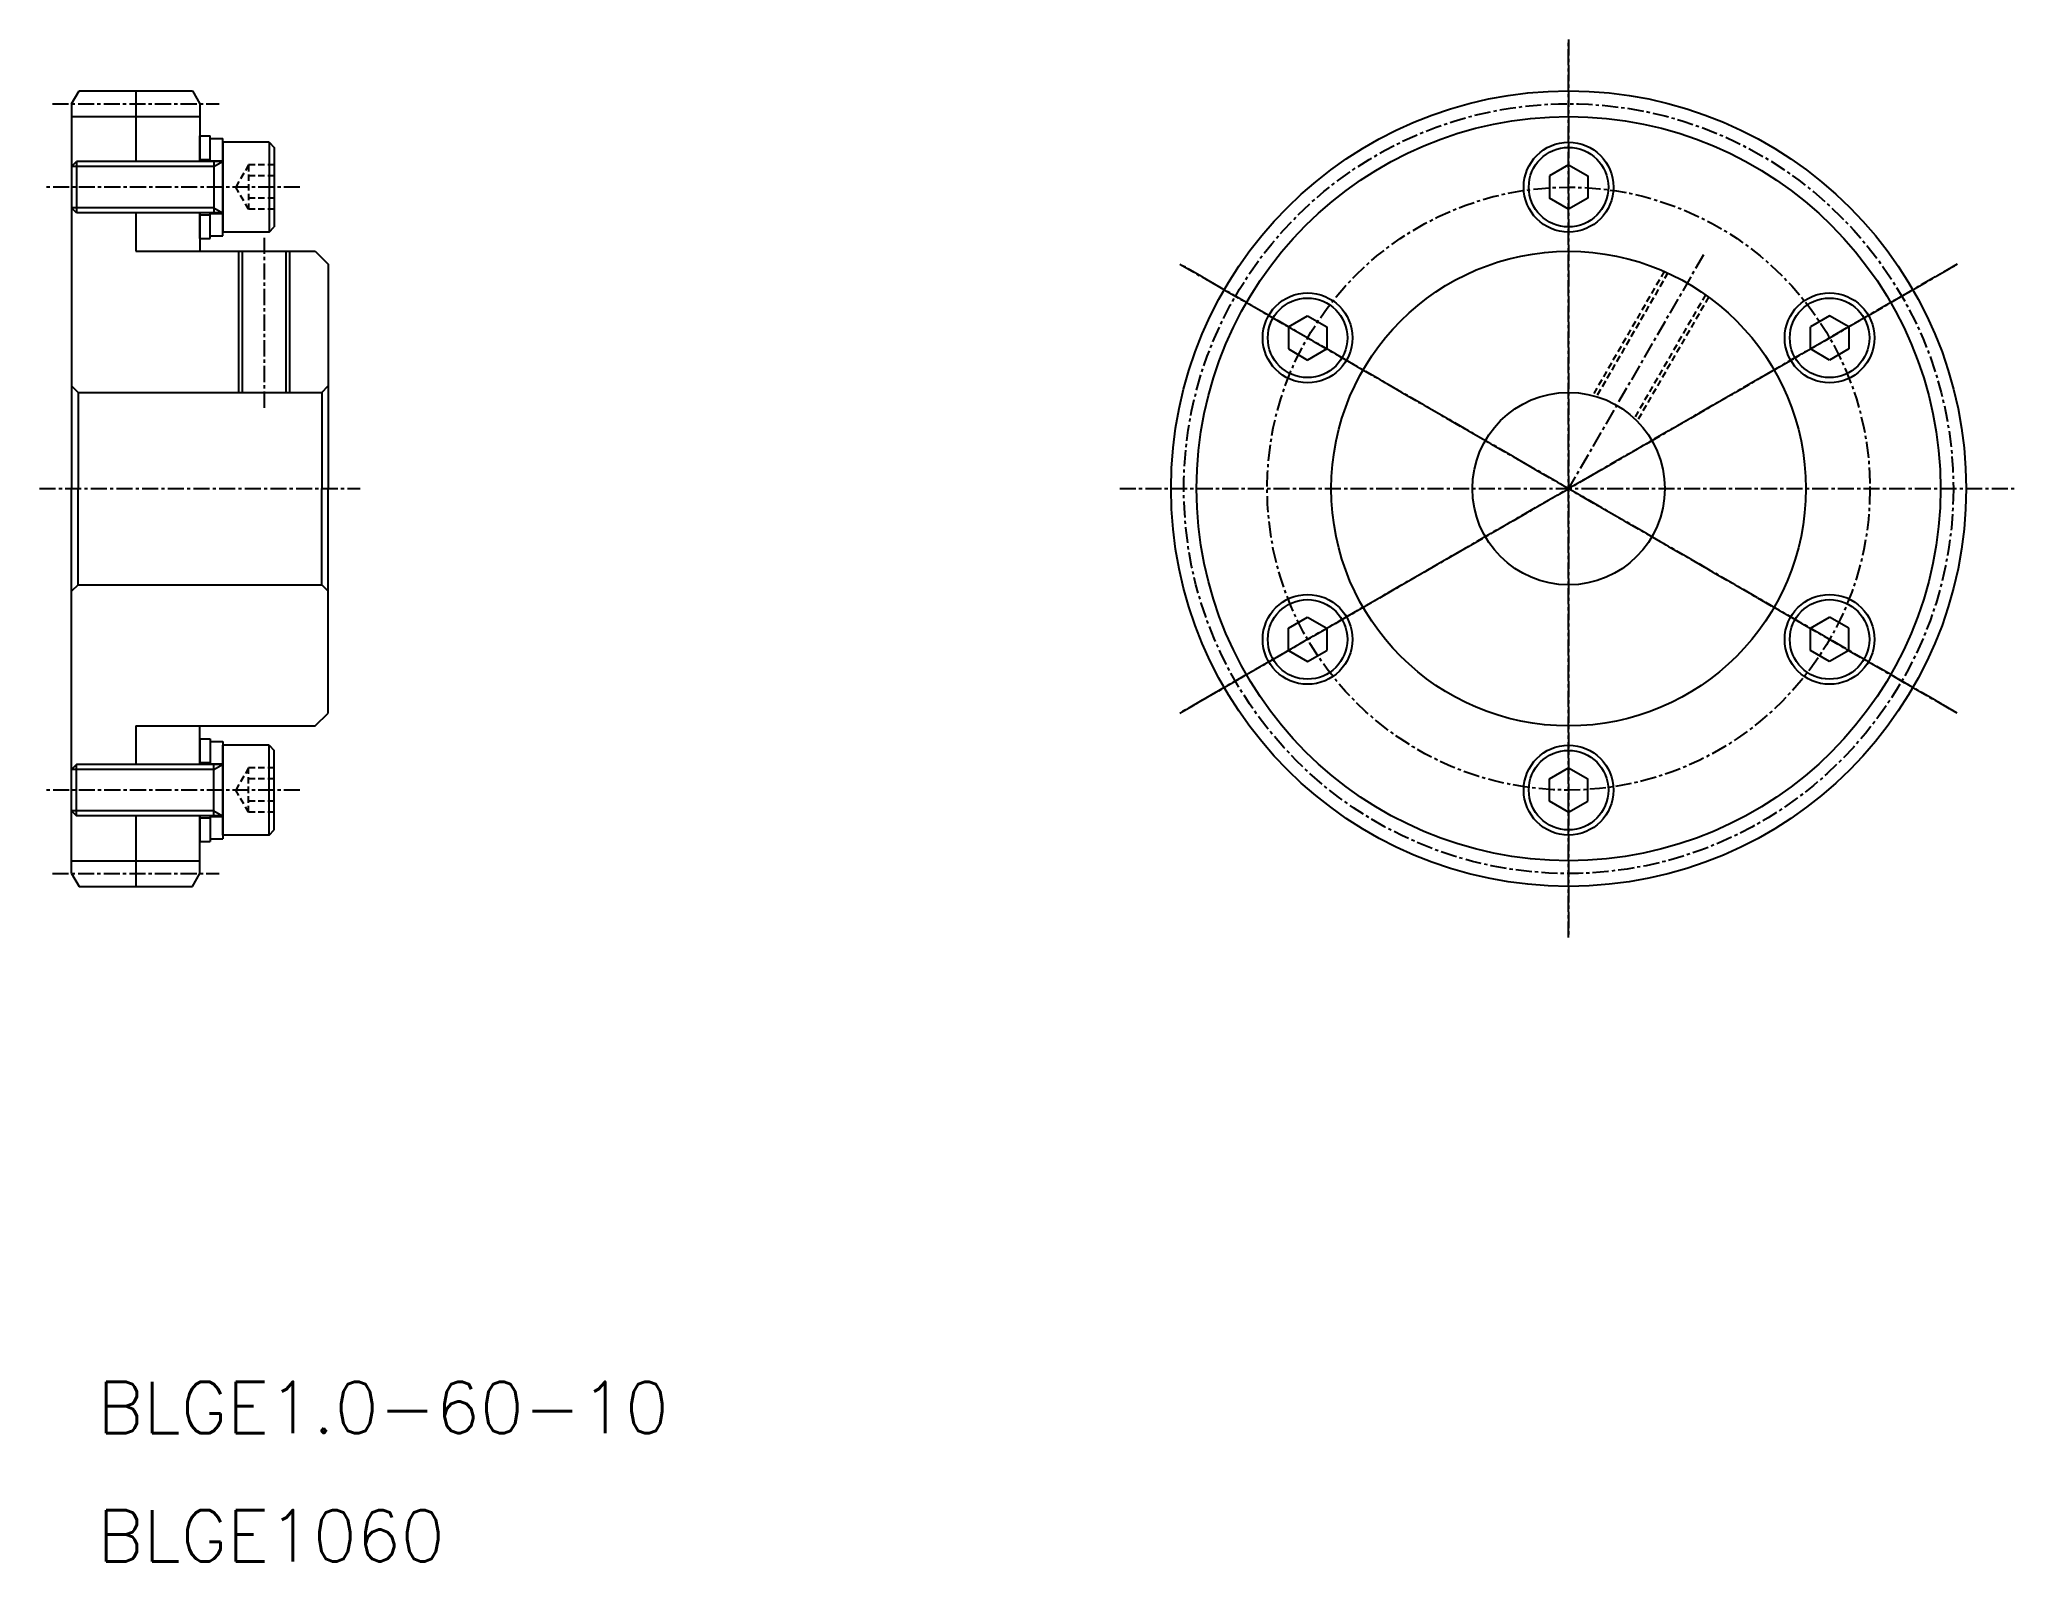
# Model space of a CAD drawing. Extents: x 0 to 154, y 0 to 119.
import ezdxf

# ---------------------------------------------------------------- set-up
doc = ezdxf.new("R2010")
doc.units = 0
doc.linetypes.add('CENTER', pattern=[2, 1.25, -0.25, 0.25, -0.25])
doc.linetypes.add('DASHED', pattern=[0.75, 0.5, -0.25])
doc.layers.get('0').update_dxf_attribs({"linetype": 'CONTINUOUS'})
doc.layers.add('CENTER', color=1, linetype='CENTER')
doc.styles.get("Standard").update_dxf_attribs({"font": 'txt', "bigfont": 'BIGFONT'})

msp = doc.modelspace()

# ---------------------------------------------------------------- linework, layer by layer
at = {"color": 7, "linetype": 'CONTINUOUS'}
for p, q in [((2.5, 113.62), (3.08, 114.62)), ((3.08, 114.62), (11.92, 114.62)), ((7.5, 114.62), (7.5, 109.12)), ((11.92, 114.62), (12.5, 113.62)), ((2.5, 113.62), (2.5, 83.62)), ((2.5, 112.62), (12.5, 112.62)), ((12.5, 113.62), (12.5, 109.12)), ((12.5, 109.12), (12.5, 111.12)), ((12.5, 111.12), (13.3, 111.12)), ((13.3, 109.12), (13.3, 111.12)), ((13.3, 109.17), (13.3, 110.92)), ((13.3, 110.92), (14.3, 110.92)), ((14.3, 103.32), (14.3, 110.92)), ((14.3, 110.62), (14.3, 103.62)), ((17.9, 110.62), (14.3, 110.62)), ((17.9, 110.62), (17.9, 103.62)), ((17.9, 110.62), (18.3, 110.22)), ((18.3, 110.22), (18.3, 104.02)), ((2.5, 108.74), (2.88, 109.12)), ((2.5, 108.74), (2.5, 105.5)), ((14.3, 109.12), (2.88, 109.12)), ((2.88, 109.12), (2.88, 105.12)), ((12.5, 109.27), (13.3, 109.27)), ((13.3, 109.17), (14.3, 109.17)), ((13.6, 109.12), (13.6, 105.12)), ((119.22, 108.85), (117.72, 107.99)), ((117.72, 107.99), (117.72, 106.26)), ((119.22, 108.85), (120.72, 107.99)), ((120.72, 107.99), (120.72, 106.26)), ((2.88, 105.12), (2.5, 105.5)), ((14.3, 105.12), (2.88, 105.12)), ((7.5, 105.12), (7.5, 102.12)), ((12.5, 105.12), (12.5, 102.12)), ((12.5, 103.12), (12.5, 105.12)), ((12.5, 104.97), (13.3, 104.97)), ((13.3, 103.12), (13.3, 105.12)), ((13.3, 103.32), (13.3, 105.07)), ((13.3, 105.07), (14.3, 105.07)), ((119.22, 105.39), (117.72, 106.26)), ((120.72, 106.26), (119.22, 105.39)), ((119.97, 105.82), (119.97, 105.82)), ((120.34, 106.04), (120.34, 106.04)), ((17.9, 103.62), (14.3, 103.62)), ((17.9, 103.62), (18.3, 104.02)), ((7.5, 102.12), (21.5, 102.12)), ((12.5, 103.12), (13.3, 103.12)), ((13.3, 103.32), (14.3, 103.32)), ((15.8, 102.12), (15.8, 91.12)), ((19.2, 102.12), (19.2, 91.12)), ((21.5, 102.12), (22.5, 101.12)), ((22.5, 101.12), (22.5, 83.62)), ((97.37, 96.24), (98.87, 97.1)), ((97.37, 96.24), (97.37, 94.51)), ((98.87, 97.1), (100.37, 96.24)), ((100.37, 96.24), (100.37, 94.51)), ((100.37, 95.8), (100.37, 95.8)), ((139.57, 97.1), (138.07, 96.24)), ((138.07, 94.51), (138.07, 96.24)), ((141.07, 96.24), (139.57, 97.1)), ((141.07, 96.24), (141.07, 94.51)), ((97.37, 94.51), (98.87, 93.64)), ((100.37, 94.51), (98.87, 93.64)), ((100.37, 95.37), (100.37, 95.37)), ((139.57, 93.64), (138.07, 94.51)), ((138.82, 94.07), (138.82, 94.07)), ((141.07, 94.51), (139.57, 93.64)), ((22.5, 93.12), (22.5, 93.12)), ((139.19, 93.86), (139.19, 93.86)), ((3, 91.12), (2.5, 91.62)), ((3, 91.12), (3, 83.62)), ((3, 91.12), (22, 91.12)), ((22, 91.12), (22.5, 91.62)), ((22, 91.12), (22, 83.62)), ((2.5, 53.62), (2.5, 83.62)), ((3, 76.12), (3, 83.62)), ((22, 76.12), (22, 83.62)), ((22.5, 66.12), (22.5, 83.62)), ((3, 76.12), (2.5, 75.62)), ((3, 76.12), (22, 76.12)), ((22, 76.12), (22.5, 75.62)), ((22.5, 74.12), (22.5, 74.12)), ((97.37, 72.74), (98.87, 73.6)), ((97.37, 71.01), (97.37, 72.74)), ((98.87, 73.6), (100.37, 72.74)), ((99.24, 73.39), (99.24, 73.39)), ((99.62, 73.17), (99.62, 73.17)), ((100.37, 72.74), (100.37, 71.01)), ((138.07, 72.74), (139.57, 73.6)), ((138.07, 71.01), (138.07, 72.74)), ((141.07, 72.74), (139.57, 73.6)), ((141.07, 71.01), (141.07, 72.74)), ((97.37, 71.01), (98.87, 70.14)), ((98.87, 70.14), (100.37, 71.01)), ((138.07, 71.87), (138.07, 71.87)), ((138.07, 71.44), (138.07, 71.44)), ((139.57, 70.14), (138.07, 71.01)), ((141.07, 71.01), (139.57, 70.14)), ((7.5, 65.12), (21.5, 65.12)), ((7.5, 65.12), (7.5, 62.12)), ((12.5, 62.12), (12.5, 65.12)), ((21.5, 65.12), (22.5, 66.12)), ((12.5, 64.12), (12.5, 62.12)), ((12.5, 64.12), (13.3, 64.12)), ((13.3, 64.12), (13.3, 62.12)), ((13.3, 63.92), (13.3, 62.17)), ((13.3, 63.92), (14.3, 63.92)), ((14.3, 63.92), (14.3, 56.32)), ((14.3, 56.62), (14.3, 63.62)), ((17.9, 63.62), (14.3, 63.62)), ((17.9, 56.62), (17.9, 63.62)), ((17.9, 63.62), (18.3, 63.22)), ((2.88, 62.12), (2.5, 61.74)), ((2.5, 58.5), (2.5, 61.74)), ((14.3, 62.12), (2.88, 62.12)), ((2.88, 58.12), (2.88, 62.12)), ((12.5, 62.27), (13.3, 62.27)), ((13.3, 62.17), (14.3, 62.17)), ((13.6, 58.12), (13.6, 62.12)), ((18.3, 57.02), (18.3, 63.22)), ((117.72, 60.99), (119.22, 61.85)), ((119.22, 61.85), (120.72, 60.99)), ((117.72, 59.26), (117.72, 60.99)), ((118.09, 61.2), (118.09, 61.2)), ((118.47, 61.42), (118.47, 61.42)), ((120.72, 59.26), (120.72, 60.99)), ((119.22, 58.39), (117.72, 59.26)), ((119.22, 58.39), (120.72, 59.26)), ((2.5, 58.5), (2.88, 58.12)), ((14.3, 58.12), (2.88, 58.12)), ((7.5, 58.12), (7.5, 52.62)), ((12.5, 53.62), (12.5, 58.12)), ((12.5, 58.12), (12.5, 56.12)), ((12.5, 57.97), (13.3, 57.97)), ((13.3, 58.12), (13.3, 56.12)), ((13.3, 58.07), (13.3, 56.32)), ((13.3, 58.07), (14.3, 58.07)), ((12.5, 56.12), (13.3, 56.12)), ((13.3, 56.32), (14.3, 56.32)), ((17.9, 56.62), (14.3, 56.62)), ((17.9, 56.62), (18.3, 57.02)), ((2.5, 54.62), (12.5, 54.62)), ((2.5, 53.62), (3.08, 52.62)), ((3.08, 52.62), (11.92, 52.62)), ((11.92, 52.62), (12.5, 53.62))]:
    msp.add_line(p, q, dxfattribs=at)
at = {"color": 3, "linetype": 'CONTINUOUS'}
for p, q in [((13.6, 108.74), (2.5, 108.74)), ((13.6, 108.74), (14.26, 109.12)), ((13.6, 105.5), (2.5, 105.5)), ((13.6, 105.5), (14.26, 105.12)), ((15.5, 102.12), (15.5, 91.12)), ((19.5, 102.12), (19.5, 91.12)), ((13.6, 61.74), (2.5, 61.74)), ((13.6, 61.74), (14.26, 62.12)), ((13.6, 58.5), (2.5, 58.5)), ((13.6, 58.5), (14.26, 58.12))]:
    msp.add_line(p, q, dxfattribs=at)
at = {"color": 3, "linetype": 'DASHED'}
for p, q in [((16.3, 108.85), (15.3, 107.12)), ((16.3, 108.85), (16.3, 105.39)), ((18.3, 108.85), (16.3, 108.85)), ((18.3, 107.99), (16.3, 107.99)), ((16.3, 105.39), (15.3, 107.12)), ((18.3, 106.26), (16.3, 106.26)), ((18.3, 105.39), (16.3, 105.39)), ((126.68, 100.55), (121.1, 90.88)), ((126.96, 100.43), (121.4, 90.8)), ((129.9, 98.73), (124.34, 89.1)), ((130.14, 98.55), (124.56, 88.88)), ((16.3, 61.85), (15.3, 60.12)), ((16.3, 58.39), (16.3, 61.85)), ((18.3, 61.85), (16.3, 61.85)), ((18.3, 60.99), (16.3, 60.99)), ((16.3, 58.39), (15.3, 60.12)), ((18.3, 59.26), (16.3, 59.26)), ((18.3, 58.39), (16.3, 58.39))]:
    msp.add_line(p, q, dxfattribs=at)
at = {"color": 7, "linetype": 'CONTINUOUS'}
for centre, radius in [((119.22, 83.62), 31), ((119.22, 107.12), 3.5), ((119.22, 107.12), 3.1), ((119.22, 83.62), 18.5), ((98.87, 95.37), 3.5), ((139.57, 95.37), 3.5), ((98.87, 95.37), 3.1), ((139.57, 95.37), 3.1), ((119.22, 83.62), 7.5), ((98.87, 71.87), 3.5), ((98.87, 71.87), 3.1), ((139.57, 71.87), 3.5), ((139.57, 71.87), 3.1), ((119.22, 60.12), 3.5), ((119.22, 60.12), 3.1)]:
    msp.add_circle(centre, radius, dxfattribs=at)
at = {"color": 3, "linetype": 'CONTINUOUS'}
msp.add_circle((119.22, 83.62), 29, dxfattribs=at)
at = {"layer": 'CENTER', "color": 1, "linetype": 'CENTER'}
for p, q in [((119.22, 118.62), (119.22, 48.62)), ((119.22, 48.62), (119.22, 118.62)), ((1, 113.62), (14, 113.62)), ((20.3, 107.12), (0.5, 107.12)), ((17.5, 103.18), (17.5, 89.9)), ((129.74, 101.85), (119.22, 83.62)), ((88.91, 101.12), (149.53, 66.12)), ((88.91, 66.12), (149.53, 101.12)), ((149.53, 66.12), (88.91, 101.12)), ((149.53, 101.12), (88.91, 66.12)), ((0, 83.62), (25, 83.62)), ((84.22, 83.62), (154.22, 83.62)), ((20.3, 60.12), (0.5, 60.12)), ((1, 53.62), (14, 53.62))]:
    msp.add_line(p, q, dxfattribs=at)
for radius in [30, 23.5]:
    msp.add_circle((119.22, 83.62), radius, dxfattribs=at)

# ---------------------------------------------------------------- texts
at = {"color": 7, "linetype": 'CONTINUOUS'}
for s, p in [('BLGE1.0-60-10', (4.5, 10)), ('BLGE1060', (4.5, 0))]:
    msp.add_text(s, height=4, dxfattribs=at).set_placement(p)

doc.saveas('drawing.dxf')
